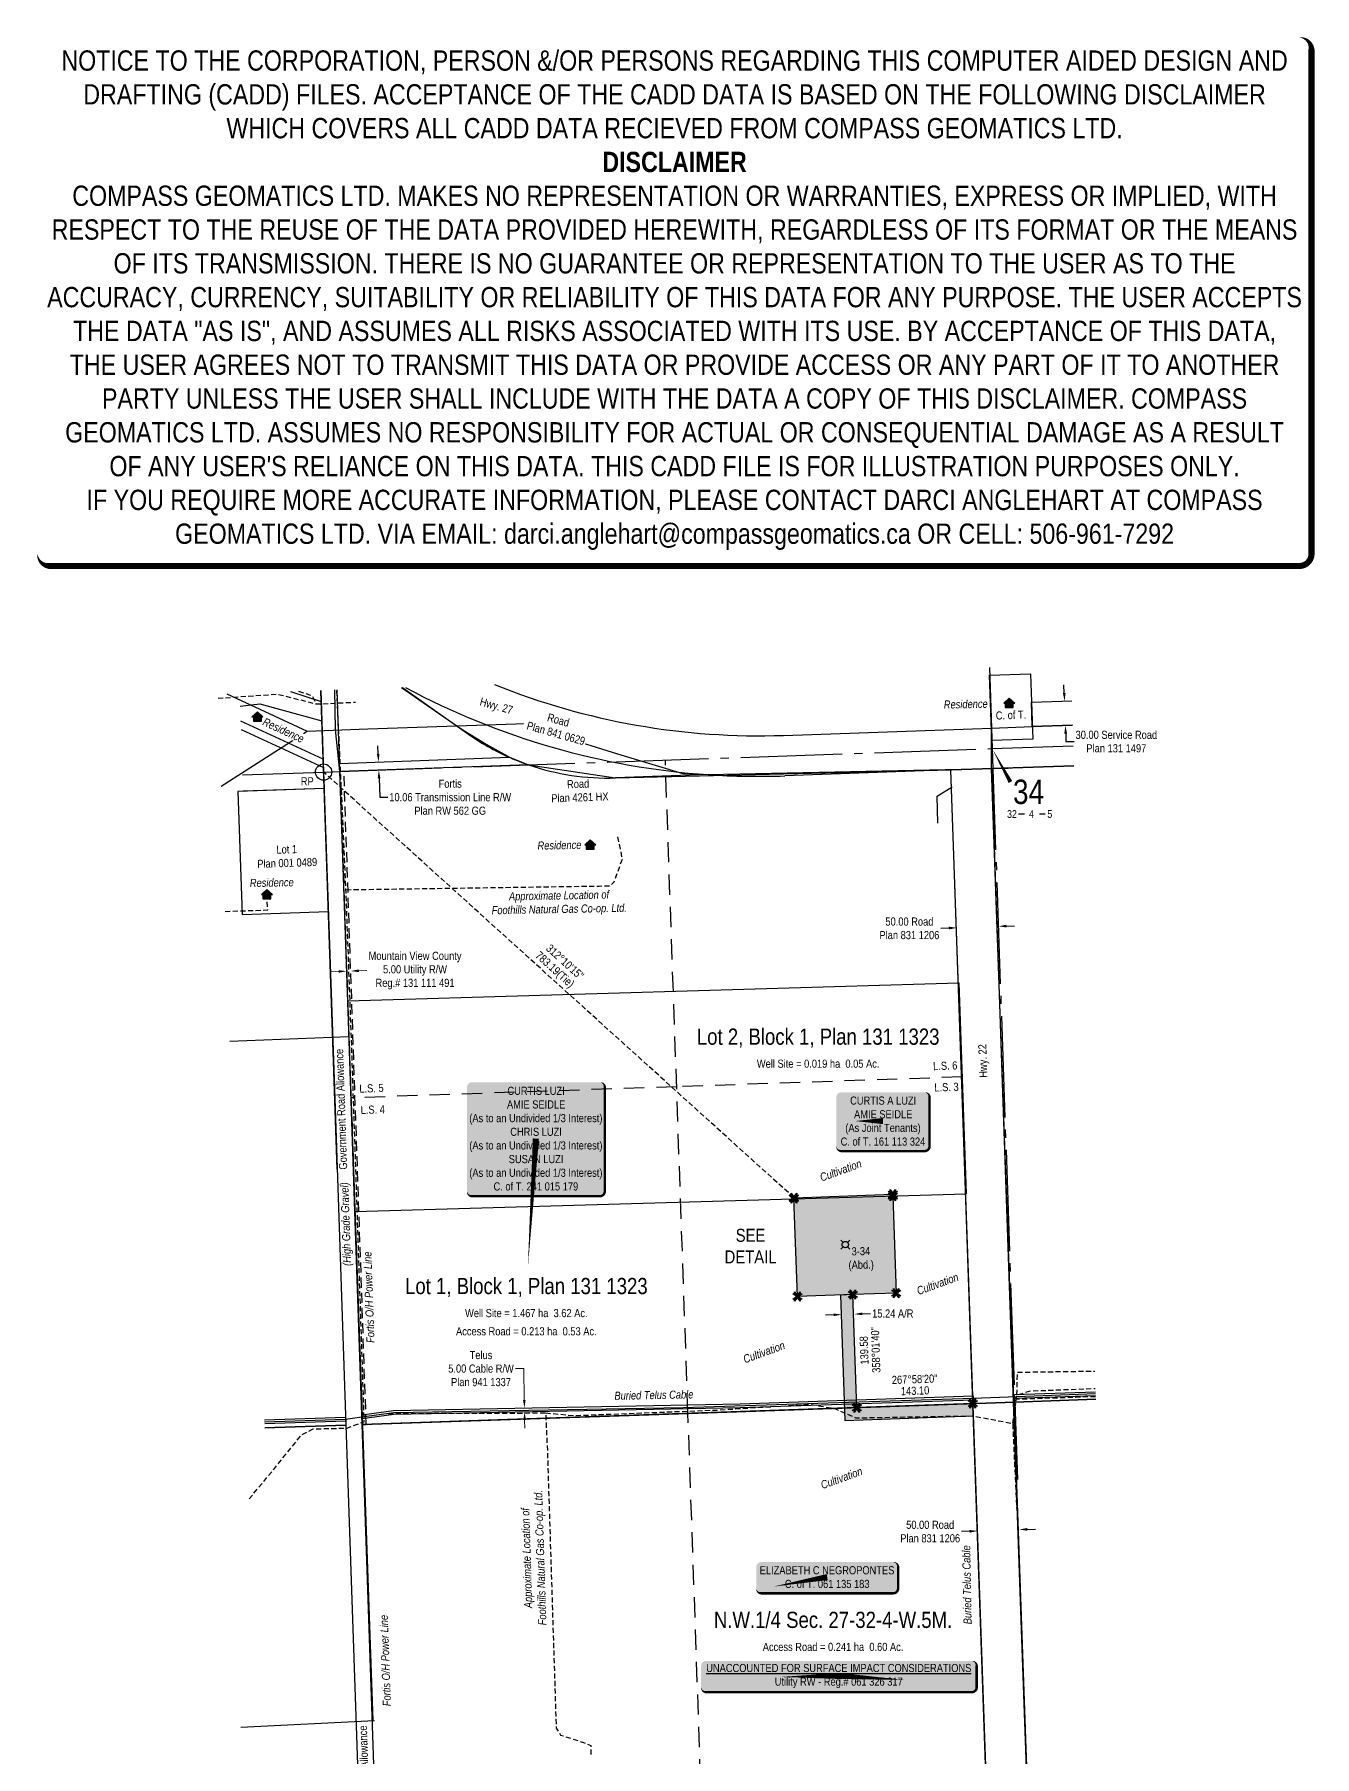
# Model space of a CAD drawing. Extents: x 672217 to 673797, y 5737988 to 5741297.
# Drawn here: x 672217 to 673797, y 5739173 to 5741297 of the extents above; entities that cross this region are included whole.
import ezdxf
from ezdxf.enums import TextEntityAlignment as Align

# ---------------------------------------------------------------- set-up
doc = ezdxf.new("R2010")
doc.units = 0
doc.header["$LTSCALE"] = 5
doc.header["$PDSIZE"] = 0.5
for name, pattern in [('foc-FLOWLINE', [3.75, 2.5, -1.25]), ('foc-LSD', [8, 5, -3]), ('foc-QUARTERLINE', [33, 25, -3, 2, -3]), ('foc-TIELINE', [1.875, 1.25, -0.625]), ('UG_PIPE', [1.875, 1.25, -0.625])]:
    doc.linetypes.add(name, pattern=pattern)
doc.layers.get('Defpoints').update_dxf_attribs({"color": 9})
for name, color, linetype in [('10', 1, 'Continuous'), ('35', 37, 'Continuous'), ('9', 3, 'Continuous'), ('AS-DRILL-T', 8, 'Continuous'), ('AS-OWNER', 7, 'Continuous'), ('AS-PIPE-UG', 44, 'UG_PIPE'), ('AS-POWER', 104, 'foc-POWER'), ('AS-RESIDENCE', 14, 'Continuous'), ('AS-TELUS', 224, 'foc-TEL'), ('C-SYMBOL', 7, 'Continuous'), ('CG-NOTES', 7, 'Continuous'), ('DETAIL-T', 7, 'Continuous'), ('F-EZE', 190, 'foc-FLOWLINE'), ('F-RW', 190, 'Continuous'), ('L-AREAREQUIRED', 7, 'Continuous'), ('L-BD', 7, 'Continuous'), ('L-MON', 1, 'Continuous'), ('L-QSEC', 8, 'foc-QUARTERLINE'), ('L-ROAD-T', 7, 'Continuous'), ('L-SEC', 7, 'Continuous'), ('L-SECLBL', 7, 'Continuous'), ('L-SECTION-LSD', 7, 'foc-LSD'), ('L-TIE', 7, 'foc-TIELINE'), ('L-TITLEDB', 4, 'Continuous'), ('L-TITLEDB-T', 4, 'Continuous'), ('P-PROPOSED', 10, 'Continuous'), ('P-PROPOSED-H', 21, 'Continuous'), ('P-TXT', 4, 'Continuous')]:
    doc.layers.add(name, color=color, linetype=linetype)
doc.layers.add('DISCLAIMER', color=7, linetype='Continuous', plot=False)
for name, color, linetype, lineweight in [('F-EZE-T', 190, 'Continuous', 9), ('F-RW-T', 190, 'Continuous', 9), ('T-TEXT', 48, 'Continuous', 18)]:
    doc.layers.add(name, color=color, linetype=linetype, lineweight=lineweight)
doc.styles.add('100L', font='ARIALN.TTF', dxfattribs={"height": 11})
doc.styles.add('175L', font='ARIALN.TTF', dxfattribs={"height": 20})
doc.styles.add('80', font='ARIALN.TTF', dxfattribs={"height": 10})
doc.styles.add('80CG', font='ARIALN.TTF', dxfattribs={"height": 10})
doc.styles.add('80L', font='ARIALN.TTF', dxfattribs={"height": 10})
doc.styles.add('80LS', font='ARIALNI.TTF', dxfattribs={"height": 10})
doc.styles.add('foc-LtypeFont', font='ARIALN.TTF', dxfattribs={"height": 7.35})
doc.styles.add('SIMPLEX', font='ARIALN.TTF')
doc.styles.get("Standard").update_dxf_attribs({"font": 'ARIALN.TTF'})
doc.linetypes.add('foc-POWER', pattern='A,6,-1,["P",foc-LtypeFont,S=0.2,R=0,X=-0.625,Y=-0.75],-1.24,4', length=12.24)
doc.linetypes.add('foc-TEL', pattern='A,2,-1,["T",foc-LtypeFont,S=0.2,R=0,X=-0.425,Y=-0.75],-1.24,8', length=12.24)
doc.dimstyles.new('Compass 5 000', dxfattribs={"dimscale": 5, "dimtxt": 9, "dimasz": 2, "dimexe": 0.2, "dimexo": 0.0625, "dimgap": 0.5, "dimtad": 0, "dimtih": 1, "dimtoh": 1, "dimzin": 0, "dimdsep": 46, "dimtxsty": '80CG', "dimcen": 0.1, "dimse1": 1, "dimse2": 1, "dimclrd": 256, "dimclrt": 256, "dimaunit": 1, "dimadec": 4, "dimazin": 0, "dimtfac": 0.06, "dimtofl": 0, "dimtmove": 0, "dimatfit": 1, "dimfxl": 0.2, "dimtolj": 1, "dimtzin": 0, "dimlwd": -1, "dimarcsym": 0})

# ---------------------------------------------------------------- blocks, each defined once
blk = doc.blocks.new('L-SECLBL')
at = {"layer": '9', "color": 7}
for p, q in [((-5.1, -27.8), (-12.3, -27.8)), ((20.7, -27.8), (13.5, -27.8))]:
    blk.add_line(p, q, dxfattribs=at)
at = {"layer": '10', "color": 2, "style": 'SIMPLEX'}
blk.add_attdef('SEC', text='', height=30, dxfattribs=at).set_placement((0, 0), align=Align.MIDDLE)
at = {"layer": '10', "color": 5, "style": '80L'}
blk.add_attdef('TWP', text='', height=9.5, dxfattribs=at).set_placement((-14.4, -27.4), align=Align.MIDDLE_RIGHT)
blk.add_attdef('RGE', text='', height=9.5, dxfattribs=at).set_placement((3.6, -27.4), align=Align.MIDDLE_CENTER)
blk.add_attdef('MER', text='', height=9.5, dxfattribs=at).set_placement((23.2, -27.4), align=Align.MIDDLE_LEFT)
blk = doc.blocks.new('*D22')
at = {"layer": 'Defpoints', "color": 0, "transparency": 16777216}
for p in [(673465.9, 5740474), (673488.3, 5740474.7), (673467, 5740444)]:
    blk.add_point(p, dxfattribs=at)
at = {"layer": 'L-TITLEDB', "transparency": 16777216}
for p, q in [((673488, 5740484.7), (673487.6, 5740494.7)), ((673489.7, 5740434.8), (673490, 5740424.8)), ((673490, 5740424.8), (673500, 5740424.8))]:
    blk.add_line(p, q, dxfattribs=at)
for points in [[(673489.6, 5740484.8), (673486.3, 5740484.7), (673488.3, 5740474.7)], [(673491.4, 5740434.8), (673488, 5740434.7), (673489.3, 5740444.8)]]:
    blk.add_solid(points, dxfattribs=at)
at = {"layer": 'L-TITLEDB', "transparency": 16777216, "insert": (673552.2, 5740424.8), "char_height": 10, "attachment_point": 5, "style": '80CG'}
blk.add_mtext('\\A1;30.00 Service Road\\PPlan 131 1497', dxfattribs=at)
blk = doc.blocks.new('*D23')
at = {"layer": 'Defpoints', "color": 0, "transparency": 16777216}
for p in [(673355.6, 5740195.2), (673369.7, 5739782.9), (673420.8, 5739784.6)]:
    blk.add_point(p, dxfattribs=at)
at = {"layer": 'L-TITLEDB-T', "transparency": 16777216}
for p, q in [((673345.6, 5740194.9), (673335.6, 5740194.5)), ((673416.7, 5740197.3), (673426.7, 5740197.7))]:
    blk.add_line(p, q, dxfattribs=at)
for points in [[(673345.5, 5740196.6), (673345.7, 5740193.2), (673355.6, 5740195.2)], [(673416.6, 5740199), (673416.7, 5740195.7), (673406.7, 5740197)]]:
    blk.add_solid(points, dxfattribs=at)
at = {"layer": 'L-TITLEDB-T', "transparency": 16777216, "insert": (673296.9, 5740194.5), "char_height": 10, "attachment_point": 5, "style": '80CG'}
blk.add_mtext('\\A1;50.00 Road\\PPlan 831 1206', dxfattribs=at)
blk = doc.blocks.new('*D24')
at = {"layer": 'Defpoints', "color": 0, "transparency": 16777216}
for p in [(672822, 5739603.1), (672832.9, 5739603.3), (672833, 5739598.3)]:
    blk.add_point(p, dxfattribs=at)
at = {"layer": 'F-RW-T', "transparency": 16777216}
for p, q in [((672821.1, 5739651.6), (672811.1, 5739651.6)), ((672821.8, 5739613.1), (672821.1, 5739651.6)), ((672822.2, 5739588.1), (672822.4, 5739578.1))]:
    blk.add_line(p, q, dxfattribs=at)
for points in [[(672823.4, 5739613.1), (672820.1, 5739613.1), (672822, 5739603.1)], [(672823.9, 5739588.1), (672820.6, 5739588.1), (672822.1, 5739598.1)]]:
    blk.add_solid(points, dxfattribs=at)
at = {"layer": 'F-RW-T', "transparency": 16777216, "insert": (672768.4, 5739651.6), "char_height": 10, "attachment_point": 5, "style": '80CG'}
blk.add_mtext('\\A1;Telus\\P5.00 Cable R/W\\PPlan 941 1337', dxfattribs=at)
blk = doc.blocks.new('*D25')
at = {"layer": 'Defpoints', "color": 0, "transparency": 16777216}
for p in [(672714, 5740402.2), (672642.3, 5740389.6), (672714.4, 5740392.2)]:
    blk.add_point(p, dxfattribs=at)
at = {"layer": 'F-RW', "transparency": 16777216}
for p, q in [((672641.6, 5740409.7), (672641.2, 5740419.7)), ((672642.6, 5740379.6), (672643.5, 5740356.2)), ((672643.5, 5740356.2), (672653.5, 5740356.2))]:
    blk.add_line(p, q, dxfattribs=at)
for points in [[(672643.2, 5740409.7), (672639.9, 5740409.6), (672641.9, 5740399.7)], [(672644.3, 5740379.7), (672641, 5740379.6), (672642.3, 5740389.6)]]:
    blk.add_solid(points, dxfattribs=at)
at = {"layer": 'F-RW', "transparency": 16777216, "insert": (672730.4, 5740356.2), "char_height": 10, "attachment_point": 5, "style": '80CG'}
blk.add_mtext('\\A1;Fortis\\P10.06 Transmission Line R/W\\PPlan RW 562 GG', dxfattribs=at)
blk = doc.blocks.new('*U26')
at = {"layer": '35', "color": 3}
blk.add_circle((0, 0), 10, dxfattribs=at)
at = {"layer": '35', "color": 3, "style": '80'}
blk.add_attdef('RP_001', (-28.1, -16.4), '', height=10, dxfattribs=at)
blk = doc.blocks.new('res_occ')
for points in [[(0.1, 0.89), (-1.26, -0.37), (1.46, -0.37)], [(-0.9, -1.43), (1.1, -1.43), (1.1, -0.37), (-0.9, -0.37)]]:
    blk.add_hatch(color=14).paths.add_polyline_path(points)
at = {"color": 14}
for points in [[(0.1, 0.89), (-1.26, -0.37), (1.46, -0.37)], [(-0.9, -1.43), (1.1, -1.43), (1.1, -0.37), (-0.9, -0.37)]]:
    blk.add_lwpolyline(points, close=True, dxfattribs=at)
blk = doc.blocks.new('*D29')
at = {"layer": 'Defpoints', "color": 0, "transparency": 16777216}
for p in [(673381.2, 5739451.3), (673381.4, 5739447.4), (673432.5, 5739449.1)]:
    blk.add_point(p, dxfattribs=at)
at = {"layer": 'L-TITLEDB-T', "transparency": 16777216}
for p, q in [((673371.2, 5739451), (673361.3, 5739450.6)), ((673442.3, 5739453.4), (673452.3, 5739453.7))]:
    blk.add_line(p, q, dxfattribs=at)
for points in [[(673371.2, 5739452.6), (673371.3, 5739449.3), (673381.2, 5739451.3)], [(673442.3, 5739455.1), (673442.4, 5739451.7), (673432.3, 5739453.1)]]:
    blk.add_solid(points, dxfattribs=at)
at = {"layer": 'L-TITLEDB-T', "transparency": 16777216, "insert": (673322.5, 5739450.6), "char_height": 10, "attachment_point": 5, "style": '80CG'}
blk.add_mtext('\\A1;50.00 Road\\PPlan 831 1206', dxfattribs=at)
blk = doc.blocks.new('TEMP')
h = blk.add_hatch(color=255)
h.dxf.hatch_style = 1
h.paths.add_polyline_path([(0, 0.25), (-0.67, 1.15), (-0.67, 0.67), (-1.15, 0.67), (-0.25, 0), (-1.15, -0.67), (-0.67, -0.67), (-0.67, -1.15), (0, -0.25), (0.67, -1.15), (0.67, -0.67), (1.15, -0.67), (0.25, 0), (1.15, 0.67), (0.67, 0.67), (0.67, 1.15)])
h.paths.add_polyline_path([(0.57, 0.85), (0.57, 0.57), (0.85, 0.57), (0.08, 0), (0.85, -0.57), (0.57, -0.57), (0.57, -0.85), (0, -0.08), (-0.57, -0.85), (-0.57, -0.57), (-0.85, -0.57), (-0.08, 0), (-0.85, 0.57), (-0.57, 0.57), (-0.57, 0.85), (0, 0.08)], flags=16)
h = blk.add_hatch(color=1)
h.dxf.hatch_style = 1
h.paths.add_polyline_path([(0, 0.08), (-0.57, 0.85), (-0.57, 0.57), (-0.85, 0.57), (-0.08, 0), (-0.85, -0.57), (-0.57, -0.57), (-0.57, -0.85), (0, -0.08), (0.57, -0.85), (0.57, -0.57), (0.85, -0.57), (0.08, 0), (0.85, 0.57), (0.57, 0.57), (0.57, 0.85)])
at = {"color": 1}
for p, q in [((-0.08, 0), (0.08, 0)), ((0, 0.08), (0, -0.08))]:
    blk.add_line(p, q, dxfattribs=at)
at = {"color": 255, "flags": 128}
blk.add_lwpolyline([(-0.25, 0), (-1.15, 0.67), (-0.67, 0.67), (-0.67, 1.15), (0, 0.25), (0.67, 1.15), (0.67, 0.67), (1.15, 0.67), (0.25, 0), (1.15, -0.67), (0.67, -0.67), (0.67, -1.15), (0, -0.25), (-0.67, -1.15), (-0.67, -0.67), (-1.15, -0.67)], close=True, dxfattribs=at)
at = {"color": 1, "flags": 128}
blk.add_lwpolyline([(-0.08, 0), (-0.85, 0.57), (-0.57, 0.57), (-0.57, 0.85), (0, 0.08), (0.57, 0.85), (0.57, 0.57), (0.85, 0.57), (0.08, 0), (0.85, -0.57), (0.57, -0.57), (0.57, -0.85), (0, -0.08), (-0.57, -0.85), (-0.57, -0.57), (-0.85, -0.57)], close=True, dxfattribs=at)
blk = doc.blocks.new('*D30')
at = {"layer": 'Defpoints', "color": 0, "transparency": 16777216}
for p in [(673212.9, 5739735.2), (673228.2, 5739735.7), (673228.8, 5739718.8)]:
    blk.add_point(p, dxfattribs=at)
at = {"layer": 'P-TXT', "transparency": 16777216}
for p, q in [((673203.5, 5739717.9), (673193.5, 5739717.6)), ((673238.8, 5739719.1), (673249.1, 5739719.5))]:
    blk.add_line(p, q, dxfattribs=at)
for points in [[(673203.5, 5739719.6), (673203.6, 5739716.3), (673213.5, 5739718.3)], [(673238.7, 5739720.8), (673238.8, 5739717.5), (673228.8, 5739718.8)]]:
    blk.add_solid(points, dxfattribs=at)
at = {"layer": 'P-TXT', "transparency": 16777216, "insert": (673276.4, 5739719.5), "char_height": 10, "attachment_point": 5, "style": '80CG'}
blk.add_mtext('\\A1;15.24 A/R', dxfattribs=at)
blk = doc.blocks.new('A$C4D14367F')
for p, q in [((0.57, 1.71), (0, 2.28)), ((0.57, 0.57), (0, 0)), ((1.71, 1.71), (2.28, 2.28)), ((2.28, 0), (1.71, 0.57))]:
    blk.add_line(p, q)
blk.add_circle((1.14, 1.14), 0.8)
blk = doc.blocks.new('*U32')
h = blk.add_hatch(color=59)
edge = h.paths.add_edge_path()
edge.add_line((-81.5, -20), (81.5, -20))
edge.add_arc((81.5, -14), 6, 270, 360)
edge.add_line((87.5, -14), (87.5, 12.5))
edge.add_arc((81.5, 12.5), 6, 0, 90)
edge.add_line((81.5, 18.5), (-81.5, 18.5))
edge.add_arc((-81.5, 12.5), 6, 90, 180)
edge.add_line((-87.5, 12.5), (-87.5, -14))
edge.add_arc((-81.5, -14), 6, 180, 270)
at = {"color": 1, "flags": 128}
blk.add_lwpolyline([(-81.5, -20, 3, 3, 0), (81.5, -20, 3, 3, 0.414214), (87.5, -14, 3, 3, 0), (87.5, 12.5, 3, 0, 0.414214), (81.5, 18.5, 0, 0, 0), (-81.5, 18.5, 0, 0, 0.414214), (-87.5, 12.5, 0, 0, 0), (-87.5, -14, 0, 3, 0.414214)], format="xyseb", close=True, dxfattribs=at)
blk.add_lwpolyline([(-66.5, -11.8, 0, 7.5, 0), (0, 0, 0, 0, 0)], format="xyseb", dxfattribs=at)
at = {"color": 1, "style": '80'}
blk.add_attdef('ENTER_TEXT_001', (-36, -5), '', height=10, dxfattribs=at)
blk = doc.blocks.new('*U38')
h = blk.add_hatch(color=59)
edge = h.paths.add_edge_path()
edge.add_line((-79, -71), (79, -71))
edge.add_arc((79, -65), 6, 270, 360)
edge.add_line((85, -65), (85, 63.5))
edge.add_arc((79, 63.5), 6, 0, 90)
edge.add_line((79, 69.5), (-79, 69.5))
edge.add_arc((-79, 63.5), 6, 90, 180)
edge.add_line((-85, 63.5), (-85, -65))
edge.add_arc((-79, -65), 6, 180, 270)
at = {"color": 1, "flags": 128}
blk.add_lwpolyline([(-79, -71, 3, 3, 0), (79, -71, 3, 3, 0.414214), (85, -65, 3, 3, 0), (85, 63.5, 3, 0, 0.414214), (79, 69.5, 0, 0, 0), (-79, 69.5, 0, 0, 0.414214), (-85, 63.5, 0, 0, 0), (-85, -65, 0, 3, 0.414214)], format="xyseb", close=True, dxfattribs=at)
blk.add_lwpolyline([(-9.9, -158.6, 0, 7.5, 0), (0, 0, 0, 0, 0)], format="xyseb", dxfattribs=at)
at = {"color": 1, "style": '80'}
blk.add_attdef('ENTER_TEXT_001', (-36, -5), '', height=10, dxfattribs=at)
blk = doc.blocks.new('*U33')
h = blk.add_hatch(color=59)
edge = h.paths.add_edge_path()
edge.add_line((-51.5, -37), (51.5, -37))
edge.add_arc((51.5, -31), 6, 270, 360)
edge.add_line((57.5, -31), (57.5, 29.5))
edge.add_arc((51.5, 29.5), 6, 0, 90)
edge.add_line((51.5, 35.5), (-51.5, 35.5))
edge.add_arc((-51.5, 29.5), 6, 90, 180)
edge.add_line((-57.5, 29.5), (-57.5, -31))
edge.add_arc((-51.5, -31), 6, 180, 270)
at = {"color": 1, "flags": 128}
blk.add_lwpolyline([(-51.5, -37, 3, 3, 0), (51.5, -37, 3, 3, 0.414214), (57.5, -31, 3, 3, 0), (57.5, 29.5, 3, 0, 0.414214), (51.5, 35.5, 0, 0, 0), (-51.5, 35.5, 0, 0, 0.414214), (-57.5, 29.5, 0, 0, 0), (-57.5, -31, 0, 3, 0.414214)], format="xyseb", close=True, dxfattribs=at)
blk.add_lwpolyline([(-34.1, 0, 0, 7.5, 0), (0, 0, 0, 0, 0)], format="xyseb", dxfattribs=at)
at = {"color": 1, "style": '80'}
blk.add_attdef('ENTER_TEXT_001', (-36, -5), '', height=10, dxfattribs=at)
blk = doc.blocks.new('*U36')
h = blk.add_hatch(color=255)
edge = h.paths.add_edge_path()
edge.add_line((-164, -20), (164, -20))
edge.add_arc((164, -14), 6, 270, 360)
edge.add_line((170, -14), (170, 12.5))
edge.add_arc((164, 12.5), 6, 0, 90)
edge.add_line((164, 18.5), (-164, 18.5))
edge.add_arc((-164, 12.5), 6, 90, 180)
edge.add_line((-170, 12.5), (-170, -14))
edge.add_arc((-164, -14), 6, 180, 270)
at = {"color": 1, "flags": 128}
blk.add_lwpolyline([(-164, -20, 3, 3, 0), (164, -20, 3, 3, 0.414214), (170, -14, 3, 3, 0), (170, 12.5, 3, 0, 0.414214), (164, 18.5, 0, 0, 0), (-164, 18.5, 0, 0, 0.414214), (-170, 12.5, 0, 0, 0), (-170, -14, 0, 3, 0.414214)], format="xyseb", close=True, dxfattribs=at)
for points in [[(-71, -1.2, 0, 7.5, 0), (0, 0, 0, 0, 0)], [(80.3, -4.9, 0, 7.5, 0), (0, 0, 0, 0, 0)]]:
    blk.add_lwpolyline(points, format="xyseb", dxfattribs=at)
at = {"color": 1, "style": '80'}
blk.add_attdef('ENTER_TEXT_001', (-26.8, -4.9), '', height=10, dxfattribs=at)
blk = doc.blocks.new('*D34')
at = {"layer": 'Defpoints', "color": 0, "transparency": 16777216}
for p in [(672602.7, 5740140.9), (672607.7, 5740141.9), (672607.7, 5740141.1)]:
    blk.add_point(p, dxfattribs=at)
at = {"layer": 'F-EZE-T', "transparency": 16777216}
for p, q in [((672592.7, 5740141.3), (672582.7, 5740141)), ((672617.7, 5740142.2), (672627.7, 5740142.5))]:
    blk.add_line(p, q, dxfattribs=at)
for points in [[(672592.6, 5740143), (672592.7, 5740139.7), (672602.7, 5740141.7)], [(672617.6, 5740143.9), (672617.7, 5740140.5), (672607.7, 5740141.9)]]:
    blk.add_solid(points, dxfattribs=at)
at = {"layer": 'F-EZE-T', "transparency": 16777216, "insert": (672687, 5740142.5), "char_height": 10, "attachment_point": 5, "style": '80CG'}
blk.add_mtext('\\A1;Mountain View County\\P5.00 Utility R/W\\PReg.# 131 111 491', dxfattribs=at)
blk = doc.blocks.new('Disclaimer_Legal')
at = {"layer": 'DISCLAIMER', "color": 254, "flags": 128}
blk.add_lwpolyline([(-3613, -1105, 37.5, 37.5, 0), (4096, -1105, 37.5, 37.5, 0.414214), (4171, -1030, 37.5, 37.5, 0), (4171, 2079, 37.5, 0, 0.414214), (4096, 2154, 0, 0, 0), (-3613, 2154, 0, 0, 0.414214), (-3688, 2079, 0, 0, 0), (-3688, -1030, 0, 37.5, 0.414214)], format="xyseb", close=True, dxfattribs=at)
at = {"layer": 'DISCLAIMER', "color": 254, "insert": (242, 534), "char_height": 125, "width": 7717.57, "attachment_point": 5, "style": '80'}
blk.add_mtext('NOTICE TO THE CORPORATION, PERSON &/OR PERSONS REGARDING THIS COMPUTER AIDED DESIGN AND DRAFTING (CADD) FILES. ACCEPTANCE OF THE CADD DATA IS BASED ON THE FOLLOWING DISCLAIMER WHICH COVERS ALL CADD DATA RECIEVED FROM COMPASS GEOMATICS LTD.\\P{\\fArial Narrow|b1|i0|c0|p34;DISCLAIMER}\\PCOMPASS GEOMATICS LTD. MAKES NO REPRESENTATION OR WARRANTIES, EXPRESS OR IMPLIED, WITH RESPECT TO THE REUSE OF THE DATA PROVIDED HEREWITH, REGARDLESS OF ITS FORMAT OR THE MEANS OF ITS TRANSMISSION. THERE IS NO GUARANTEE OR REPRESENTATION TO THE USER AS TO THE ACCURACY, CURRENCY, SUITABILITY OR RELIABILITY OF THIS DATA FOR ANY PURPOSE. THE USER ACCEPTS THE DATA "AS IS", AND ASSUMES ALL RISKS ASSOCIATED WITH ITS USE. BY ACCEPTANCE OF THIS DATA, THE USER AGREES NOT TO TRANSMIT THIS DATA OR PROVIDE ACCESS OR ANY PART OF IT TO ANOTHER PARTY UNLESS THE USER SHALL INCLUDE WITH THE DATA A COPY OF THIS DISCLAIMER. COMPASS GEOMATICS LTD. ASSUMES NO RESPONSIBILITY FOR ACTUAL OR CONSEQUENTIAL DAMAGE AS A RESULT OF ANY USER\'S RELIANCE ON THIS DATA. THIS CADD FILE IS FOR ILLUSTRATION PURPOSES ONLY.\\PIF YOU REQUIRE MORE ACCURATE INFORMATION, PLEASE CONTACT DARCI ANGLEHART AT COMPASS GEOMATICS LTD. VIA EMAIL: darci.anglehart@compassgeomatics.ca OR CELL: 506-961-7292', dxfattribs=at)

msp = doc.modelspace()

# ---------------------------------------------------------------- hatches: boundary and pattern name
at = {"layer": 'P-PROPOSED-H'}
h = msp.add_hatch(color=256, dxfattribs=at)
h.dxf.hatch_style = 1
h.paths.add_polyline_path([(673276.313, 5739866.533), (673276.391, 5739864.255), (673280.508, 5739744.71), (673227.21, 5739742.875), (673158.685, 5739740.515), (673154.49, 5739862.338)])
h = msp.add_hatch(color=256, dxfattribs=at)
h.dxf.hatch_style = 1
h.paths.add_polyline_path([(673374.994, 5739608.468), (673232.013, 5739603.405), (673227.21, 5739742.875), (673211.982, 5739742.37), (673217.31, 5739587.638), (673375.536, 5739593.241)])

# ---------------------------------------------------------------- linework, layer by layer
at = {"layer": 'AS-PIPE-UG', "flags": 128}
for points in [[(672443.931, 5740478.278), (672517.214, 5740483.452), (672565.297, 5740471.198), (672613.667, 5740473.414)], [(672482.276, 5739490.898), (672510.074, 5739524.027), (672547.065, 5739570.087), (672561.484, 5739577.294), (672602.772, 5739578.252), (672624.058, 5739586.019), (672624.179, 5739592.576), (672609.095, 5740043.376), (672601.663, 5740246.7), (672590.577, 5740488.656)], [(672543.363, 5740487.045), (672560.25, 5740481.171), (672565.297, 5740471.198)], [(672601.913, 5740242.192), (672914.004, 5740246.713), (672927.813, 5740247.01), (672932.804, 5740251.99), (672935.716, 5740260.209), (672942.787, 5740279.872), (672941.317, 5740288.968), (672937.186, 5740307.754)], [(672452.889, 5740215.447), (672505.319, 5740217.172), (672503.793, 5740238.009)], [(673429.586, 5739619.211), (673430.196, 5739647.16), (673525.466, 5739648.559)], [(673424.317, 5739583.974), (673429.586, 5739619.211), (673446.14, 5739624.042), (673526.201, 5739627.23)], [(673526.555, 5739616.943), (673429.059, 5739613.597)], [(672653.808, 5739596.268), (672848.078, 5739596.943), (672850.241, 5739550.519), (672861.111, 5739208.272), (672866.629, 5739199.756), (672895.024, 5739190.565), (672903.731, 5739186.935), (672903.98, 5739173.359)], [(672848.078, 5739596.943), (672883.433, 5739593.704), (673059.291, 5739600.56), (673174.922, 5739607.672), (673205.091, 5739602.301), (673230.657, 5739590.857), (673346.981, 5739592.935), (673375.875, 5739593.218), (673424.317, 5739583.974), (673429.059, 5739479.235)]]:
    msp.add_lwpolyline(points, dxfattribs=at)
at = {"layer": 'AS-POWER', "flags": 128}
for points in [[(672454.657, 5740483.897), (672554.039, 5740437.783)], [(672635.368, 5739217.853), (672594.277, 5740387.929), (672588.811, 5740439.889), (672587.901, 5740488.564)], [(672447.633, 5740369.671), (672554.039, 5740437.783), (672628.769, 5740440.388), (672823.594, 5740447.338), (672865.714, 5740432.034), (672936.922, 5740409.685), (673017.392, 5740385.434), (673048.497, 5740384.08), (673399.913, 5740391.603), (673418.744, 5740392.195)], [(673457.934, 5738707.527), (673398.095, 5740391.523), (673398.191, 5740441.576), (673448.442, 5740443.34), (673498.131, 5740445.027)], [(672458.348, 5740055.276), (672605.432, 5740061.198)], [(672472.127, 5739209.5), (672637.032, 5739217.867)]]:
    msp.add_lwpolyline(points, dxfattribs=at)
at = {"layer": 'AS-TELUS', "flags": 128}
for points in [[(672590.891, 5739897.648), (672570.684, 5740487.977)], [(672670.462, 5740491.381), (672744.094, 5740440.455), (672774.846, 5740421.764), (672800.856, 5740407.364), (672803.428, 5740405.416), (672826.974, 5740396.19), (672934.389, 5740380.061), (673348.926, 5740389.808), (673499.853, 5740395.072)], [(673407.104, 5738705.784), (673348.135, 5740389.78)], [(673331.868, 5740324.326), (673331.342, 5740357.336), (673349.532, 5740368.848)], [(672501.427, 5739585.956), (672601.372, 5739589.251), (672621.492, 5739592.147), (672660.713, 5739597.47), (673017.919, 5739603.705), (673375.542, 5739615.351), (673526.414, 5739621.028)]]:
    msp.add_lwpolyline(points, dxfattribs=at)
at = {"layer": 'F-EZE', "flags": 128}
msp.add_lwpolyline([(672626.77, 5739582.717), (672599.274, 5740388.099), (672594.277, 5740387.929), (672621.773, 5739582.547)], close=True, dxfattribs=at)
at = {"layer": 'F-RW', "flags": 128}
for points in [[(672472.32, 5740439.751), (672573.988, 5740392.709), (672573.635, 5740402.948), (672471.97, 5740449.988)], [(673526.635, 5739618.109), (673426.695, 5739614.656), (673426.523, 5739619.653), (673526.463, 5739623.106)], [(672501.341, 5739588.482), (672601.331, 5739591.85), (672601.501, 5739586.853), (672501.512, 5739583.484)]]:
    msp.add_lwpolyline(points, dxfattribs=at)
for points in [[(672594.277, 5740387.929), (672593.928, 5740397.974), (672803.428, 5740405.416), (672813.978, 5740400.997), (672826.974, 5740396.19)], [(672621.406, 5739594.657), (672660.401, 5739600.068), (673088.073, 5739608.055), (673375.402, 5739617.866), (673375.573, 5739612.869), (673088.205, 5739603.057), (672660.787, 5739595.077), (672621.579, 5739589.637)]]:
    msp.add_lwpolyline(points, close=True, dxfattribs=at)
at = {"layer": 'L-QSEC'}
for p, q in [((673395.523, 5740516.116), (673398.981, 5740416.106)), ((672594.277, 5740387.929), (673398.981, 5740416.106)), ((673398.981, 5740416.106), (673499.008, 5740419.609)), ((673398.981, 5740416.106), (673426.846, 5739610.316)), ((672474.232, 5740383.769), (672574.176, 5740387.224)), ((672574.176, 5740387.224), (672594.277, 5740387.929)), ((673426.846, 5739610.316), (673430.137, 5739514.714))]:
    msp.add_line(p, q, dxfattribs=at)
at = {"layer": 'L-SEC'}
for p, q in [((672570.689, 5740487.977), (672574.176, 5740387.224)), ((672594.277, 5740387.929), (672590.79, 5740488.663)), ((672574.176, 5740387.224), (672587.925, 5739984.539)), ((672608.025, 5739985.238), (672594.277, 5740387.929)), ((672587.925, 5739984.539), (672601.672, 5739581.853)), ((672621.773, 5739582.547), (672608.025, 5739985.238)), ((673426.846, 5739610.316), (673024.309, 5739596.431)), ((673024.309, 5739596.431), (673426.846, 5739610.316)), ((673526.775, 5739614.048), (673426.846, 5739610.316)), ((673426.846, 5739610.316), (673526.775, 5739614.048)), ((673024.309, 5739596.431), (672621.773, 5739582.547)), ((672621.773, 5739582.547), (673024.309, 5739596.431)), ((672501.729, 5739578.483), (672601.672, 5739581.853)), ((672601.672, 5739581.853), (672501.729, 5739578.483)), ((672601.672, 5739581.853), (672628.994, 5738778.832)), ((672652.697, 5738679.594), (672621.773, 5739582.547))]:
    msp.add_line(p, q, dxfattribs=at)
at = {"layer": 'L-SECLBL', "flags": 128}
msp.add_lwpolyline([(673398.981, 5740416.106, 0, 5, 0), (673421.595, 5740374.988, 0, 0, 0)], format="xyseb", dxfattribs=at)
at = {"layer": 'L-SECTION-LSD'}
for p, q in [((673023.719, 5739596.411), (672995.794, 5740401.988)), ((673009.754, 5739999.264), (672608.016, 5739985.484)), ((673361.906, 5740011.343), (673009.754, 5739999.264)), ((673039.37, 5739144.925), (673023.719, 5739596.411))]:
    msp.add_line(p, q, dxfattribs=at)
at = {"layer": 'L-TIE'}
msp.add_line((673154.49, 5739862.338), (672574.176, 5740387.224), dxfattribs=at)
at = {"layer": 'L-TITLEDB', "linetype": 'Continuous'}
for p, q in [((672671.7, 5740491.423), (672751.58, 5740434.821)), ((673141.499, 5740432.534), (673398.191, 5740441.576)), ((673498.13, 5740445.057), (673448.442, 5740443.34)), ((673048.497, 5740384.08), (672934.389, 5740380.061))]:
    msp.add_line(p, q, dxfattribs=at)
at = {"layer": 'L-TITLEDB'}
for p, q in [((672603.945, 5740105.189), (673357.93, 5740127.266)), ((673357.93, 5740127.266), (673366.855, 5739867.066)), ((672612.83, 5739845.395), (672603.945, 5740105.189)), ((672612.83, 5739845.395), (673366.855, 5739867.066)), ((672621.773, 5739582.547), (672612.83, 5739845.395)), ((673375.721, 5739608.553), (672621.773, 5739582.547))]:
    msp.add_line(p, q, dxfattribs=at)
at = {"layer": 'L-TITLEDB', "flags": 128}
for points in [[(673398.633, 5740426.159), (673395.843, 5740506.561), (673446.187, 5740508.327), (673448.977, 5740427.921)], [(672468.528, 5740363.449), (672473.717, 5740211.468), (672580.051, 5740215.134), (672574.862, 5740367.115)]]:
    msp.add_lwpolyline(points, close=True, dxfattribs=at)
at = {"layer": 'L-TITLEDB', "linetype": 'Continuous'}
for points in [[(672533.407, 5740486.705), (672571.18, 5740474.132), (672570.703, 5740487.978)], [(673499.853, 5740395.072), (673399.913, 5740391.603), (673348.926, 5740389.808), (673143.254, 5740382.564)]]:
    msp.add_lwpolyline(points, dxfattribs=at)
at = {"layer": 'L-TITLEDB', "flags": 128}
for points in [[(672471.335, 5740468.602), (672495.448, 5740471.214), (672571.995, 5740450.508)], [(672474.232, 5740383.769), (672574.176, 5740387.224), (672574.862, 5740367.115), (672474.918, 5740363.676)], [(673407.104, 5738705.784), (673397.117, 5738986.557), (673385.397, 5739316.011), (673374.977, 5739608.957), (673361.869, 5739990.274), (673348.078, 5740390.169), (673398.038, 5740391.887), (673411.829, 5739991.991), (673424.936, 5739610.704), (673435.356, 5739317.789), (673447.075, 5738988.334), (673457.064, 5738707.517)]]:
    msp.add_lwpolyline(points, dxfattribs=at)
at = {"layer": 'L-TITLEDB', "linetype": 'Continuous'}
for centre, radius, start, end in [((673110.635, 5741301.384), 919.406, 241.742085, 266.124728), ((673110.701, 5741301.416), 869.428, 248.001306, 272.030067), ((672923.815, 5740678.097), 298.073, 234.702267, 246.178856), ((672923.845, 5740678.083), 298.073, 246.172464, 251.035072), ((672924.202, 5740677.942), 298.056, 250.961386, 271.958622), ((673110.568, 5741301.493), 919.51, 266.129331, 272.037094)]:
    msp.add_arc(centre, radius, start, end, dxfattribs=at)
at = {"layer": 'L-TITLEDB-T', "flags": 128}
msp.add_lwpolyline([(673498.131, 5740445.027), (673448.442, 5740443.34), (673447.401, 5740473.322), (673497.098, 5740475.018)], dxfattribs=at)
at = {"layer": 'P-PROPOSED', "flags": 128}
for points in [[(673276.313, 5739866.533), (673276.391, 5739864.255), (673280.508, 5739744.71), (673227.21, 5739742.875), (673158.685, 5739740.515), (673154.49, 5739862.338)], [(673374.994, 5739608.468), (673232.013, 5739603.405), (673227.21, 5739742.875), (673211.982, 5739742.37), (673217.31, 5739587.638), (673375.536, 5739593.241)]]:
    msp.add_lwpolyline(points, close=True, dxfattribs=at)

# ---------------------------------------------------------------- block references
at = {"xscale": 0.2, "yscale": 0.2, "zscale": 0.2}
msp.add_blockref('Disclaimer_Legal', (672958.776, 5740862.374), dxfattribs=at)
at = {"layer": 'AS-DRILL-T', "xscale": 4.998979999999998, "yscale": 4.998979999999998, "zscale": 4.998979999999998}
msp.add_blockref('A$C4D14367F', (673212.137, 5739798.765), dxfattribs=at)
at = {"layer": 'AS-OWNER'}
ref = msp.add_blockref('*U38', (672836.09, 5739935.248), dxfattribs=at)
ref.add_attrib('ENTER_TEXT_001', 'CURTIS LUZI', (672801.005, 5739989.188), dxfattribs={"layer": '0', "color": 1, "height": 10, "style": '80'})
ref.add_attrib('ENTER_TEXT_002', 'AMIE SEIDLE', (672800.429, 5739972.344), dxfattribs={"layer": '0', "color": 1, "height": 10, "style": '80'})
ref.add_attrib('ENTER_TEXT_003', '(As to an Undivided 1/3 Interest)', (672753.942, 5739955.507), dxfattribs={"layer": '0', "color": 1, "height": 10, "style": '80'})
ref.add_attrib('ENTER_TEXT_004', 'CHRIS LUZI', (672804.504, 5739938.663), dxfattribs={"layer": '0', "color": 1, "height": 10, "style": '80'})
ref.add_attrib('ENTER_TEXT_005', '(As to an Undivided 1/3 Interest)', (672753.942, 5739921.826), dxfattribs={"layer": '0', "color": 1, "height": 10, "style": '80'})
ref.add_attrib('ENTER_TEXT_006', 'SUSAN LUZI', (672802.605, 5739904.982), dxfattribs={"layer": '0', "color": 1, "height": 10, "style": '80'})
ref.add_attrib('ENTER_TEXT_007', '(As to an Undivided 1/3 Interest)', (672753.942, 5739888.144), dxfattribs={"layer": '0', "color": 1, "height": 10, "style": '80'})
ref.add_attrib('ENTER_TEXT_008', 'C. of T. 241 015 179', (672783.846, 5739871.3), dxfattribs={"layer": '0', "color": 1, "height": 10, "style": '80'})
ref = msp.add_blockref('*U33', (673264.283, 5739956.869), dxfattribs=at)
ref.add_attrib('ENTER_TEXT_001', 'CURTIS A LUZI', (673223.785, 5739977.128), dxfattribs={"layer": '0', "color": 1, "height": 10, "style": '80'})
ref.add_attrib('ENTER_TEXT_002', 'AMIE SEIDLE', (673228.621, 5739960.284), dxfattribs={"layer": '0', "color": 1, "height": 10, "style": '80'})
ref.add_attrib('ENTER_TEXT_003', '(As Joint Tenants)', (673217.803, 5739943.447), dxfattribs={"layer": '0', "color": 1, "height": 10, "style": '80'})
ref.add_attrib('ENTER_TEXT_004', 'C. of T. 161 113 324', (673212.063, 5739926.603), dxfattribs={"layer": '0', "color": 1, "height": 10, "style": '80'})
ref = msp.add_blockref('*U32', (673195.463, 5739394.529), dxfattribs=at)
ref.add_attrib('ENTER_TEXT_001', 'ELIZABETH C NEGROPONTES', (673112.244, 5739397.948), dxfattribs={"layer": '0', "color": 1, "height": 10, "style": '80'})
ref.add_attrib('ENTER_TEXT_002', 'C. of T. 061 135 183', (673143.233, 5739381.104), dxfattribs={"layer": '0', "color": 1, "height": 10, "style": '80'})
at = {"layer": 'AS-RESIDENCE', "xscale": 4.999999999999995, "yscale": 4.999999999999995, "zscale": 4.999999999999995}
for p in [(672492.092, 5740457.068), (673419.576, 5740474.005), (672902.677, 5740299.292), (672503.793, 5740238.009)]:
    msp.add_blockref('res_occ', p, dxfattribs=at)
at = {"layer": 'CG-NOTES'}
ref = msp.add_blockref('*U36', (673209.932, 5739272.621), dxfattribs=at)
ref.add_attrib('ENTER_TEXT_001', '%%UUNACCOUNTED FOR SURFACE IMPACT CONSIDERATIONS', (673046.249, 5739277.421), dxfattribs={"layer": '0', "color": 1, "height": 10, "style": '80'})
ref.add_attrib('ENTER_TEXT_002', 'Utility RW - Reg.# 061 326 317', (673130.809, 5739260.584), dxfattribs={"layer": '0', "color": 1, "height": 10, "style": '80'})
at = {"layer": 'L-MON', "xscale": 4.99898, "yscale": 4.99898, "zscale": 4.99898}
for p in [(673154.49, 5739862.338), (673154.517, 5739861.539)]:
    msp.add_blockref('TEMP', p, dxfattribs=at)
at = {"layer": 'L-MON', "color": 3, "xscale": 4.99898, "yscale": 4.99898, "zscale": 4.99898}
for p in [(673154.517, 5739861.539), (673276.313, 5739866.533), (673276.391, 5739864.255), (673158.685, 5739740.515), (673227.21, 5739742.875), (673280.508, 5739744.71), (673232.013, 5739603.405), (673374.994, 5739608.468)]:
    msp.add_blockref('TEMP', p, dxfattribs=at)
at = {"layer": 'L-SECLBL'}
msp.add_blockref('L-SECLBL', (673443.856, 5740362.94), dxfattribs=at).add_auto_attribs({'SEC': '34', 'TWP': '32', 'RGE': '4', 'MER': '5'})
at = {"layer": 'L-TITLEDB-T'}
msp.add_blockref('*U26', (672574.176, 5740387.224), dxfattribs=at).add_auto_attribs({'RP_001': 'RP'})

# ---------------------------------------------------------------- texts
at = {"layer": 'AS-DRILL-T', "insert": (673237.247, 5739786.567), "char_height": 10, "width": 30.59795, "attachment_point": 5, "rotation": 1.069905, "style": '80CG'}
msp.add_mtext('\\A1;3-34\\P(Abd.)', dxfattribs=at)
at = {"layer": 'AS-PIPE-UG', "char_height": 10, "width": 165.79577, "attachment_point": 5, "style": '80CG'}
for insert, rotation in [((672864.792, 5740225.217), 1.069905), ((672834.627, 5739418.176), 91.819111)]:
    msp.add_mtext('\\A1;{\\fArial Narrow|b0|i1|c0|p34;Approximate Location of\\PFoothills Natural Gas Co-op. Ltd.}', dxfattribs=dict(at, insert=insert, rotation=rotation))
at = {"layer": 'AS-POWER', "char_height": 10, "width": 112.50109, "attachment_point": 5, "rotation": 91.998315, "style": '80CG'}
for insert in [(672630.183, 5739739.632), (672650.412, 5739291.581)]:
    msp.add_mtext('\\A1;{\\fArial Narrow|b0|i1|c0|p34;Fortis O/H Power Line}', dxfattribs=dict(at, insert=insert))
at = {"layer": 'AS-RESIDENCE', "char_height": 10, "width": 53.94038, "attachment_point": 5, "rotation": 1.069905, "style": '80CG'}
for insert in [(673366.391, 5740470.942), (672865.159, 5740296.971), (672510.254, 5740250.87)]:
    msp.add_mtext('\\A1;{\\fArial Narrow|b0|i1|c0|p34;Residence}', dxfattribs=dict(at, insert=insert))
at = {"layer": 'AS-TELUS', "char_height": 10, "width": 101.59041, "attachment_point": 5, "style": '80CG'}
for insert, rotation in [((672981.705, 5739618.928), 1.069905), ((673367.867, 5739384.983), 91.069905)]:
    msp.add_mtext('\\A1;{\\fArial Narrow|b0|i1|c0|p34;Buried Telus Cable}', dxfattribs=dict(at, insert=insert, rotation=rotation))
at = {"layer": 'C-SYMBOL', "color": 3, "style": '175L'}
for s, p in [('Lot 2, Block 1, Plan 131 1323', (673184.341, 5740044.987)), ('Lot 1, Block 1, Plan 131 1323', (672824.336, 5739737.434)), ('N.W.1/4 Sec. 27-32-4-W.5M.', (673202.722, 5739325.781))]:
    msp.add_text(s, height=20, dxfattribs=at).set_placement(p, align=Align.BOTTOM_CENTER)
at = {"layer": 'DETAIL-T', "color": 3, "insert": (673100.939, 5739802.667), "char_height": 15.9967, "width": 63.62314, "attachment_point": 5, "style": '80CG'}
msp.add_mtext('SEE\\PDETAIL', dxfattribs=at)
at = {"layer": 'L-AREAREQUIRED', "color": 5, "char_height": 9.99796, "attachment_point": 8, "style": '80L'}
for s, insert in [('Well Site = 0.019 ha  0.05 Ac.', (673184.341, 5740022.491)), ('Well Site = 1.467 ha  3.62 Ac.', (672824.336, 5739714.938)), ('Access Road = 0.213 ha  0.53 Ac.', (672824.336, 5739692.443)), ('Access Road = 0.241 ha  0.60 Ac.', (673202.722, 5739303.285))]:
    msp.add_mtext(s, dxfattribs=dict(at, insert=insert))
at = {"layer": 'L-BD', "style": '80L'}
for s, p in [('783.19(Tie)', (672858.835, 5740142.929)), ("312°10'15''", (672872.144, 5740153.164))]:
    msp.add_text(s, height=9.99796, rotation=317.8575, dxfattribs=at).set_placement(p, align=Align.MIDDLE)
at = {"layer": 'L-BD'}
for s, rotation, p in [('358°01\'40"', 91.97567, (673255.246, 5739674.603)), ('139.58', 91.97567, (673241.008, 5739674.112)), ('267°58\'20"', 1.97567, (673303.41, 5739638.555)), ('143.10', 1.97567, (673303.901, 5739624.316))]:
    msp.add_text(s, height=9.998, rotation=rotation, dxfattribs=at).set_placement(p, align=Align.MIDDLE_CENTER)
at = {"layer": 'L-ROAD-T', "style": '80L'}
for p in [(672595.808, 5739971.437), (672625.102, 5739137.046)]:
    msp.add_text('Government Road Allowance', height=10, rotation=91.955332, dxfattribs=at).set_placement(p, align=Align.MIDDLE_CENTER)
at = {"layer": 'L-SECTION-LSD', "style": '100L'}
for s, p in [('L.S. 6', (673326.297, 5740019.566)), ('L.S. 5', (672618.464, 5739991.811)), ('L.S. 3', (673327.907, 5739993.259)), ('L.S. 4', (672620.074, 5739965.504))]:
    msp.add_text(s, height=10, rotation=1.973222, dxfattribs=at).set_placement(p)
at = {"layer": 'L-TITLEDB', "char_height": 10, "attachment_point": 5, "style": '80CG'}
for s, insert, rotation in [('\\A1;Hwy. 27', (672786.957, 5740467.491), 344.257725), ('\\A1;Hwy. 22', (673388.957, 5740031.088), 91.964325)]:
    msp.add_mtext(s, dxfattribs=dict(at, insert=insert, rotation=rotation))
at = {"layer": 'L-TITLEDB', "char_height": 10, "attachment_point": 5, "rotation": 2.005448, "style": '80CG'}
for s, insert, width in [('\\A1;C. of T.', (673422.238, 5740457.514), 36.68254), ('\\A1;Road\\P Plan 4261 HX', (672888.494, 5740364.222), 101.59041), ('\\A1;Lot 1\\PPlan 001 0489', (672529.017, 5740283.487), 73.47653)]:
    msp.add_mtext(s, dxfattribs=dict(at, insert=insert, width=width))
at = {"layer": 'T-TEXT', "style": '80LS'}
for s, height, rotation, p in [('Cultivation', 9.99796, 20, (673212.147, 5739896.019)), ('(High Grade Gravel)', 10, 91.955332, (672601.425, 5739829.776)), ('Cultivation', 9.99796, 20, (673331.626, 5739756.099)), ('Cultivation', 9.99796, 20, (673117.511, 5739671.875)), ('Cultivation', 9.99796, 20, (673213.173, 5739516.721))]:
    msp.add_text(s, height=height, rotation=rotation, dxfattribs=at).set_placement(p, align=Align.MIDDLE_CENTER)

# ---------------------------------------------------------------- dimensions: what is measured, and where the dimension line sits
at = {"layer": 'F-EZE-T'}
dim = msp.add_linear_dim(base=(672607.68, 5740141.862), p1=(672602.711, 5740140.881), p2=(672607.708, 5740141.052), angle=1.955366, text='Mountain View County\\P5.00 Utility R/W\\PReg.# 131 111 491', dimstyle='Compass 5 000', dxfattribs=at)
dim.commit()
dim.dimension.update_dxf_attribs({"geometry": '*D34', "text_midpoint": (672687, 5740142.544), "dimtype": 161})
at = {"layer": 'F-RW'}
dim = msp.add_linear_dim(base=(672642.278, 5740389.633), p1=(672714.049, 5740402.241), p2=(672714.406, 5740392.194), angle=272.033303, text='Fortis\\P10.06 Transmission Line R/W\\PPlan RW 562 GG', dimstyle='Compass 5 000', dxfattribs=at)
dim.commit()
dim.dimension.update_dxf_attribs({"geometry": '*D25', "text_midpoint": (672730.433, 5740356.194), "dimtype": 161})
at = {"layer": 'F-RW-T'}
dim = msp.add_linear_dim(base=(672821.96, 5739603.085), p1=(672833.014, 5739598.293), p2=(672832.92, 5739603.29), angle=91.069905, text='Telus\\P5.00 Cable R/W\\PPlan 941 1337', dimstyle='Compass 5 000', dxfattribs=at)
dim.commit()
dim.dimension.update_dxf_attribs({"geometry": '*D24', "text_midpoint": (672768.405, 5739651.561), "dimtype": 161})
at = {"layer": 'L-TITLEDB'}
dim = msp.add_linear_dim(base=(673488.317, 5740474.731), p1=(673466.964, 5740443.98), p2=(673465.932, 5740473.96), angle=91.971871, text='30.00 Service Road\\PPlan 131 1497', dimstyle='Compass 5 000', dxfattribs=at)
dim.commit()
dim.dimension.update_dxf_attribs({"geometry": '*D22', "text_midpoint": (673552.199, 5740424.763), "dimtype": 161})
at = {"layer": 'L-TITLEDB-T'}
dim = msp.add_linear_dim(base=(673355.6, 5740195.233), p1=(673420.817, 5739784.649), p2=(673369.742, 5739782.897), angle=181.964346, text='50.00 Road\\PPlan 831 1206', dimstyle='Compass 5 000', dxfattribs=at)
dim.commit()
dim.dimension.update_dxf_attribs({"geometry": '*D23', "text_midpoint": (673296.877, 5740194.548), "dimtype": 161})
dim = msp.add_aligned_dim(p1=(673432.455, 5739449.12), p2=(673381.379, 5739447.369), distance=-3.944, text='50.00 Road\\PPlan 831 1206', dimstyle='Compass 5 000', dxfattribs=at)
dim.commit()
dim.dimension.update_dxf_attribs({"geometry": '*D29', "text_midpoint": (673322.521, 5739450.625)})
at = {"layer": 'P-TXT'}
dim = msp.add_linear_dim(base=(673228.762, 5739718.803), p1=(673212.948, 5739735.176), p2=(673228.179, 5739735.701), angle=1.97567, text='15.24 A/R', dimstyle='Compass 5 000', dxfattribs=at)
dim.commit()
dim.dimension.update_dxf_attribs({"geometry": '*D30', "text_midpoint": (673276.402, 5739719.505), "dimtype": 161})

# ---------------------------------------------------------------- next in the draw order: texts
at = {"layer": 'AS-RESIDENCE', "insert": (672524.646, 5740438.768), "char_height": 10, "width": 53.94038, "attachment_point": 5, "rotation": 335.170087, "style": '80CG', "bg_fill": 3, "box_fill_scale": 1.15, "bg_fill_color": 256, "bg_fill_true_color": 256, "bg_fill_transparency": 0}
msp.add_mtext('\\A1;{\\fArial Narrow|b0|i1|c0|p34;Residence}', dxfattribs=at)
at = {"layer": 'L-TITLEDB', "insert": (672861.557, 5740443.364), "char_height": 10, "width": 76.61432, "attachment_point": 5, "rotation": 344.257725, "style": '80CG', "bg_fill": 3, "box_fill_scale": 1.15, "bg_fill_color": 256, "bg_fill_true_color": 256, "bg_fill_transparency": 0}
msp.add_mtext('\\A1;Road\\P Plan 841 0629', dxfattribs=at)

doc.saveas('drawing.dxf')
